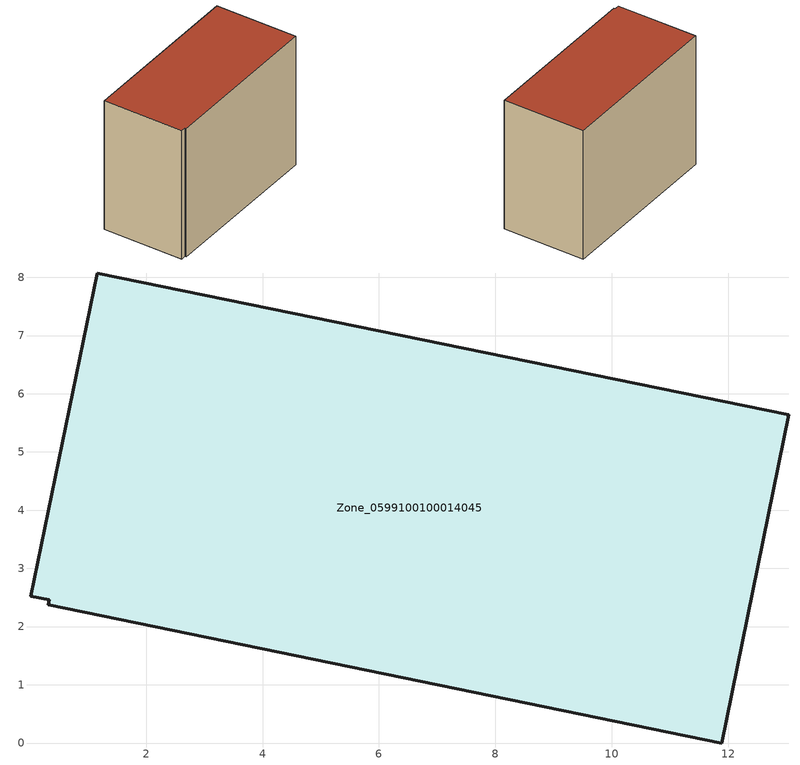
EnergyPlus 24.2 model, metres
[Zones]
Zone_0599100100014045
 floor ground (C_G): 0.02,2.52 1.16,8.07 13.04,5.64 11.89,0 0.32,2.37 0.34,2.46 z0
 wall outside (C_F): 13.04,5.64 1.16,8.07 0.02,2.52 0.34,2.46 0.32,2.37 11.89,0 13.04,5.64 z0:9.44
 roof outside (C_R): 1.16,8.07 0.02,2.52 0.34,2.46 0.32,2.37 11.89,0 13.04,5.64 z9.44
[BUILDING]
Pand.0599100100014045: North Axis=0; Terrain=City; Loads Convergence Tolerance Value=0.04; Temperature Convergence Tolerance Value=0.4; Solar Distribution=FullExterior; Maximum Number of Warmup Days=25; Minimum Number of Warmup Days=1
[Site:Location]
Rotterdam.The.Hague.AP_ZH_NLD Design_Conditions: Latitude=51.96; Longitude=4.45; Time Zone=1; Elevation=-4.5
[SITE:GROUNDTEMPERATURE:BUILDINGSURFACE]
18, 18, 18, 18, 18, 18, 18, 18, 18, 18, 18, 18
[MATERIAL] Thermal Absorptance=0.9; Solar Absorptance=0.7; Visible Absorptance=0.7
Name | Roughness | Thickness | Conductivity | Density | Specific Heat
G.TC.2015-2018 | MediumSmooth | 0.15 | 0.0428571 | 540 | 1210
F.TC.2015-2018 | Rough | 0.3 | 0.0666667 | 1920 | 840
R.TC.2015-2018 | MediumRough | 0.2 | 0.0333333 | 1500 | 1000
[CONSTRUCTION]
C_G: G.TC.2015-2018
C_F: F.TC.2015-2018
C_R: R.TC.2015-2018
[ZONE]
Zone_0599100100014045: Type=1; Multiplier=1; Ceiling Height=Autocalculate; Volume=Autocalculate; Floor Area=autocalculate; Part of Total Floor Area=Yes
[ZONEINFILTRATION:DESIGNFLOWRATE]
Infil_Zone_0599100100014045: Zone or ZoneList or Space or SpaceList=Zone_0599100100014045; Schedule=AlwaysOn; Design Flow Rate Calculation Method=Flow/Area; Flow Rate per Floor Area=0.0015; Constant Term Coefficient=1; Temperature Term Coefficient=0; Velocity Term Coefficient=0; Velocity Squared Term Coefficient=0
[HVACTEMPLATE:ZONE:IDEALLOADSAIRSYSTEM]
Zone_0599100100014045: Maximum Heating Supply Air Temperature=50; Minimum Cooling Supply Air Temperature=13; Maximum Heating Supply Air Humidity Ratio=0.0156; Minimum Cooling Supply Air Humidity Ratio=0.0077; Heating Limit=NoLimit; Cooling Limit=NoLimit; Dehumidification Control Type=ConstantSensibleHeatRatio; Cooling Sensible Heat Ratio=0.7; Dehumidification Setpoint=60; Humidification Control Type=None; Humidification Setpoint=30; Outdoor Air Method=None; Outdoor Air Flow Rate per Person=0.00944; Outdoor Air Flow Rate per Zone Floor Area=0; Outdoor Air Flow Rate per Zone=0; Demand Controlled Ventilation Type=None; Outdoor Air Economizer Type=NoEconomizer; Heat Recovery Type=None; Sensible Heat Recovery Effectiveness=0.7; Latent Heat Recovery Effectiveness=0.65
[ZONECONTROL:THERMOSTAT]
ThermostatControl_Zone_0599100100014045: Zone or ZoneList=Zone_0599100100014045; Control Type Schedule=DualSetpointControlType; Control 1=Thermostat_Zone_0599100100014045; Temperature Difference Between Cutout And Setpoint=0
[THERMOSTATSETPOINT:DUALSETPOINT]
Thermostat_Zone_0599100100014045: Heating Setpoint Temperature Schedule=HeatingSetpoint_Zone_0599100100014045; Cooling Setpoint Temperature Schedule=CoolingSetpoint_Zone_0599100100014045
[SCHEDULE:COMPACT]
HeatingSetpoint_Zone_0599100100014045: Through: 12/31, For: AllDays, Until: 24:00, 21
CoolingSetpoint_Zone_0599100100014045: Through: 12/31, For: AllDays, Until: 24:00, 24
DualSetpointControlType: Through: 12/31, For: AllDays, Until: 24:00, 4
AlwaysOn: Through: 12/31, For: AllDays, Until: 24:00, 1
